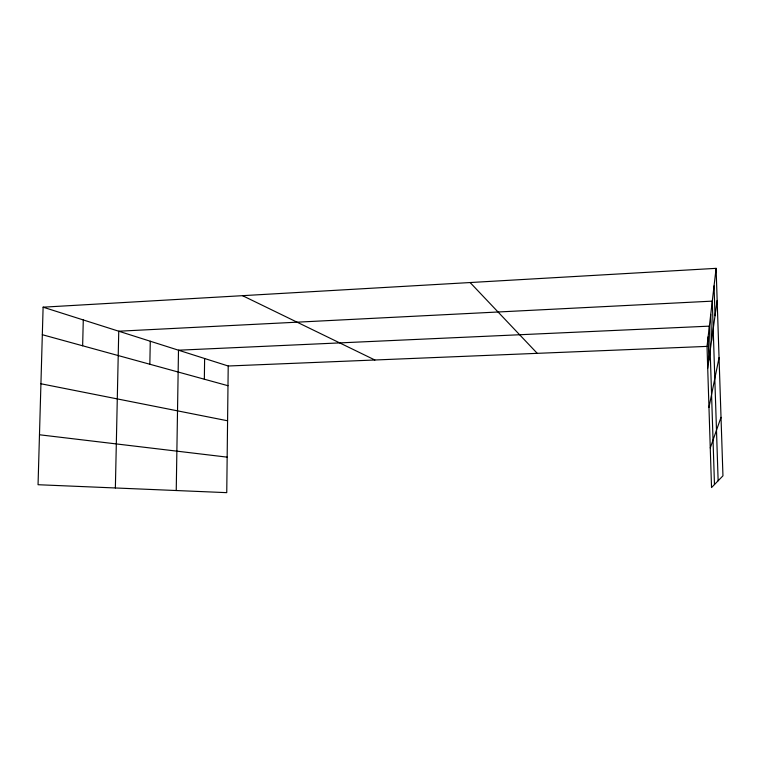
<?xml version="1.0" encoding="UTF-8"?>
<svg xmlns="http://www.w3.org/2000/svg" width="761" height="761" viewBox="0 0 761 761"><rect width="100%" height="100%" fill="white"/><g stroke="black" fill="none" stroke-linecap="round" stroke-linejoin="round"><path stroke-width="1.14" d="M43.111 307.178L228.214 366.003L226.749 492.652L38.05 484.719L43.111 307.178L716.101 268.348L722.95 475.825L711.525 487.573L707.017 346.388L716.101 268.348M204.348 379.225L204.623 358.507M176.238 490.531L178.493 350.203L709.366 326.146L714.474 484.538M149.841 364.243L150.278 341.232M115.368 487.972L118.745 331.216L712.286 301.137L718.137 480.781M82.645 345.779L83.282 319.943M707.711 368.334L717.157 300.433M708.957 407.401L719.05 357.699M710.26 447.944L721.019 417.332M228.214 366.003L707.017 346.388M39.477 434.769L227.159 457.142M40.923 383.763L227.577 420.776M42.321 334.707L227.986 385.713M242.54 295.668L374.888 360.001M470.117 282.54L537.256 353.342M714.056 285.917L715.026 315.739M710.736 314.426L711.583 340.548M708.12 336.847L708.872 360.048"/></g></svg>
